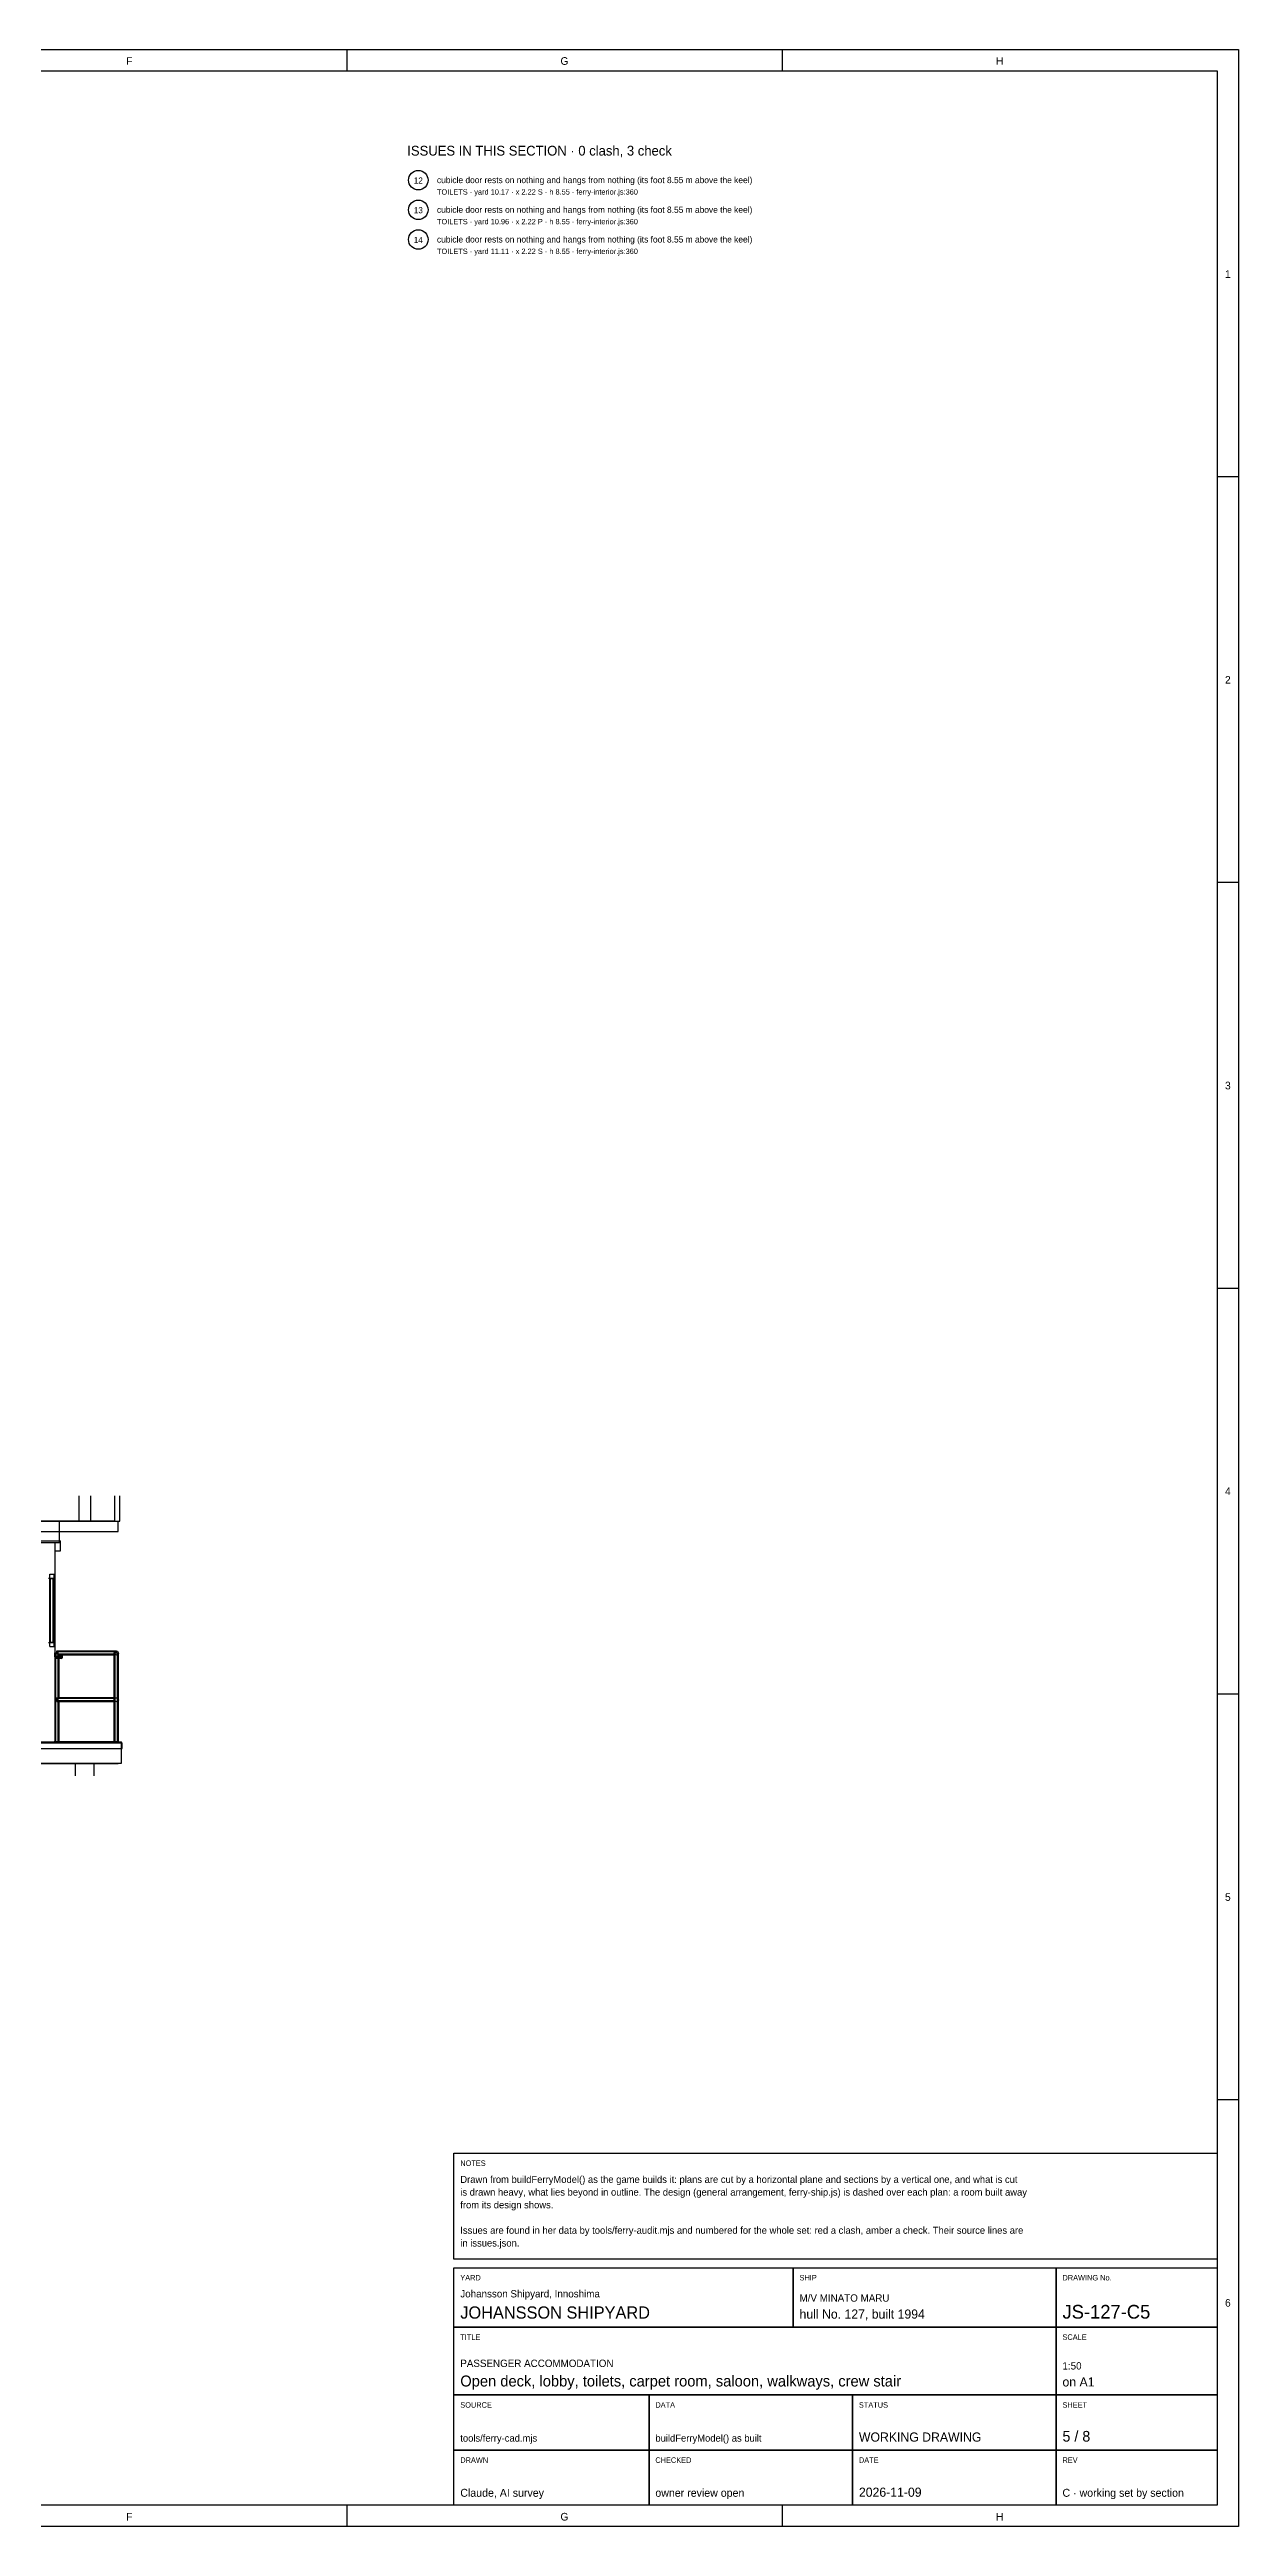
# Model space of a CAD drawing. Extents: x 5 to 836, y 5 to 589.
# Drawn here: x 556 to 836, y 5 to 589 of the extents above; entities that cross this region are included whole.
import ezdxf
from ezdxf.enums import TextEntityAlignment as Align

# ---------------------------------------------------------------- set-up
doc = ezdxf.new("R2010")
doc.units = 0
doc.linetypes.add('DASHED', pattern=[4.5, 3, -1.5])
for name, color, linetype in [('CHECK', 40, 'CONTINUOUS'), ('CHECK-TEXT', 40, 'CONTINUOUS'), ('CUT', 7, 'CONTINUOUS'), ('DETAIL', 8, 'CONTINUOUS'), ('FRAME', 7, 'CONTINUOUS'), ('MARKING', 4, 'DASHED'), ('OUTLINE', 7, 'CONTINUOUS'), ('TEXT', 7, 'CONTINUOUS'), ('THIN', 7, 'CONTINUOUS')]:
    doc.layers.add(name, color=color, linetype=linetype)

msp = doc.modelspace()

# ---------------------------------------------------------------- linework, layer by layer
at = {"layer": 'CHECK'}
for centre in [(642.6, 558.2), (642.6, 551.2), (642.6, 544.2)]:
    msp.add_circle(centre, 2.3, dxfattribs=at)
at = {"layer": 'CUT'}
for p, q in [((571, 242), (571, 248)), ((572.2, 242), (572.2, 248)), ((405.8, 242), (572.2, 242)), ((406.2, 239.6), (571.8, 239.6)), ((407, 242.12), (571, 242.12)), ((407, 242.02), (571, 242.02)), ((558, 237), (558, 242)), ((571.8, 239.6), (571.8, 242)), ((420, 237), (558, 237)), ((557, 228.58), (557, 237)), ((555.4, 228.58), (557, 228.58)), ((555.7, 229.5), (556.7, 229.5)), ((555.7, 228.5), (555.7, 229.5)), ((555.7, 228.5), (556.7, 228.5)), ((555.9, 213.5), (555.9, 228.5)), ((556.5, 213.5), (556.5, 228.5)), ((556.7, 228.5), (556.7, 229.5)), ((555.4, 213.42), (557, 213.42)), ((555.7, 213.5), (556.7, 213.5)), ((555.7, 212.5), (555.7, 213.5)), ((555.7, 212.5), (556.7, 212.5)), ((556.7, 212.5), (556.7, 213.5)), ((557, 190), (557, 213.42)), ((558.09, 210.18), (558.4, 210.36)), ((558.4, 210.36), (558.71, 210.18)), ((570.92, 210.85), (571.11, 211.4)), ((570.92, 210.85), (571.4, 210.5)), ((571.11, 211.4), (571.69, 211.4)), ((571.4, 210.5), (571.88, 210.85)), ((571.69, 211.4), (571.88, 210.85)), ((558.09, 209.82), (558.09, 210.18)), ((558.09, 209.82), (558.4, 209.64)), ((558.4, 209.64), (558.71, 209.82)), ((558.71, 209.82), (558.71, 210.18)), ((570.92, 199.85), (571.11, 200.4)), ((570.92, 199.85), (571.4, 199.5)), ((571.11, 200.4), (571.69, 200.4)), ((571.4, 199.5), (571.88, 199.85)), ((571.69, 200.4), (571.88, 199.85)), ((405.4, 190), (572.6, 190)), ((557, 190.1), (571, 190.1)), ((571, 190), (571, 190.08)), ((572.6, 185), (572.6, 190)), ((405.4, 185), (572.6, 185)), ((544.8, 184.9), (571.8, 184.9)), ((571.8, 184.9), (571.8, 184.98))]:
    msp.add_line(p, q, dxfattribs=at)
at = {"layer": 'DETAIL'}
for p, q in [((562.6, 242), (562.6, 248)), ((565.4, 242), (565.4, 248)), ((571, 242), (571, 248)), ((572.2, 242), (572.2, 248)), ((405.8, 242), (572.2, 242)), ((406.2, 239.6), (571.8, 239.6)), ((558, 237), (558, 239.78)), ((571.8, 239.6), (571.8, 242)), ((419.8, 237.4), (558.2, 237.4)), ((420, 237), (558, 237)), ((556.8, 235), (558.2, 235)), ((557, 190), (557, 237)), ((558.2, 235), (558.2, 237.4)), ((555.4, 228.58), (557, 228.58)), ((555.7, 229.5), (556.7, 229.5)), ((555.7, 212.5), (555.7, 229.5)), ((555.7, 228.5), (556.7, 228.5)), ((555.9, 213.5), (555.9, 228.5)), ((556.5, 213.5), (556.5, 228.5)), ((556.7, 212.5), (556.7, 229.5)), ((555.4, 213.42), (557, 213.42)), ((555.7, 213.5), (556.7, 213.5)), ((555.7, 212.5), (556.7, 212.5)), ((556.92, 211), (557.78, 211)), ((556.92, 210.03), (556.92, 211)), ((557, 210.28), (558.4, 210.28)), ((557.11, 190), (557.11, 211)), ((557.4, 211.48), (571.4, 211.48)), ((557.4, 210.62), (557.4, 211.48)), ((557.4, 211.29), (571.4, 211.29)), ((557.4, 210.71), (571.12, 210.71)), ((557.68, 210.52), (571.12, 210.52)), ((557.69, 190), (557.69, 211)), ((557.88, 200.29), (557.88, 210.72)), ((558.09, 210.18), (558.4, 210.36)), ((558.4, 210.36), (558.71, 210.18)), ((558.4, 209.72), (558.4, 210.28)), ((570.92, 210.85), (571.11, 211.4)), ((570.92, 211), (571.88, 211)), ((570.92, 190), (570.92, 211)), ((570.92, 210.85), (571.11, 210.71)), ((571.11, 211.4), (571.69, 211.4)), ((571.11, 190), (571.11, 211)), ((571.4, 210.82), (571.4, 211.48)), ((571.69, 211.4), (571.88, 210.85)), ((571.69, 190), (571.69, 211)), ((571.69, 210.71), (571.88, 210.85)), ((571.88, 190), (571.88, 211)), ((557, 210), (558.4, 210)), ((557, 209.72), (558.4, 209.72)), ((558.09, 209.82), (558.09, 210.18)), ((558.09, 209.82), (558.4, 209.64)), ((558.4, 209.64), (558.71, 209.82)), ((558.71, 209.82), (558.71, 210.18)), ((557.4, 199.52), (557.4, 200.48)), ((557.4, 200.29), (571.12, 200.29)), ((557.4, 199.71), (571.12, 199.71)), ((557.4, 199.52), (571.12, 199.52)), ((557.68, 200.48), (571.12, 200.48)), ((557.88, 190), (557.88, 199.74)), ((570.92, 199.85), (571.11, 200.4)), ((570.92, 199.85), (571.11, 199.71)), ((571.69, 200.4), (571.88, 199.85)), ((571.69, 199.71), (571.88, 199.85)), ((405.2, 189.8), (572.8, 189.8)), ((405.2, 188.4), (572.8, 188.4)), ((405.4, 190), (572.6, 190)), ((556.92, 190), (556.92, 190.14)), ((557.4, 190), (557.4, 190.14)), ((571.4, 190), (571.4, 190.14)), ((572.6, 185), (572.6, 190)), ((572.8, 188.4), (572.8, 189.8)), ((405.4, 185), (572.6, 185))]:
    msp.add_line(p, q, dxfattribs=at)
at = {"layer": 'FRAME'}
for p, q in [((10, 584), (831, 584)), ((831, 584), (831, 10)), ((651, 66), (831, 66)), ((651, 10), (651, 66)), ((831, 66), (831, 10)), ((831, 10), (10, 10)), ((831, 10), (651, 10))]:
    msp.add_line(p, q, dxfattribs=at)
at = {"layer": 'MARKING'}
for p, q in [((407, 242.12), (571, 242.12)), ((407, 242.02), (571, 242.02)), ((571, 242.02), (571, 242.12)), ((557, 190.1), (571, 190.1)), ((557, 190), (557, 190.1)), ((557, 190), (571, 190)), ((571, 190), (571, 190.1)), ((544.8, 185), (571.8, 185)), ((544.8, 184.9), (571.8, 184.9)), ((571.8, 184.9), (571.8, 185))]:
    msp.add_line(p, q, dxfattribs=at)
at = {"layer": 'OUTLINE'}
for p, q in [((561.8, 182), (561.8, 185)), ((566.2, 182), (566.2, 185))]:
    msp.add_line(p, q, dxfattribs=at)
at = {"layer": 'THIN'}
for p, q in [((5, 589), (836, 589)), ((625.75, 589), (625.75, 584)), ((728.38, 589), (728.38, 584)), ((836, 589), (836, 5)), ((831, 488.33), (836, 488.33)), ((831, 392.67), (836, 392.67)), ((831, 297), (836, 297)), ((831, 201.33), (836, 201.33)), ((831, 105.67), (836, 105.67)), ((651, 93), (831, 93)), ((651, 68), (651, 93)), ((831, 93), (831, 68)), ((831, 68), (651, 68)), ((651, 66), (731, 66)), ((651, 52), (651, 66)), ((731, 66), (731, 52)), ((731, 66), (793, 66)), ((731, 52), (731, 66)), ((793, 66), (793, 52)), ((793, 66), (831, 66)), ((793, 52), (793, 66)), ((831, 66), (831, 52)), ((731, 52), (651, 52)), ((651, 52), (793, 52)), ((651, 36), (651, 52)), ((793, 52), (731, 52)), ((831, 52), (793, 52)), ((793, 52), (793, 36)), ((793, 52), (831, 52)), ((793, 36), (793, 52)), ((831, 52), (831, 36)), ((793, 36), (651, 36)), ((651, 36), (697, 36)), ((651, 23), (651, 36)), ((697, 36), (697, 23)), ((697, 36), (745, 36)), ((697, 23), (697, 36)), ((745, 36), (745, 23)), ((745, 36), (793, 36)), ((745, 23), (745, 36)), ((831, 36), (793, 36)), ((793, 36), (793, 23)), ((793, 36), (831, 36)), ((793, 23), (793, 36)), ((831, 36), (831, 23)), ((697, 23), (651, 23)), ((651, 23), (697, 23)), ((651, 10), (651, 23)), ((745, 23), (697, 23)), ((697, 23), (697, 10)), ((697, 23), (745, 23)), ((697, 10), (697, 23)), ((793, 23), (745, 23)), ((745, 23), (745, 10)), ((745, 23), (793, 23)), ((745, 10), (745, 23)), ((831, 23), (793, 23)), ((793, 23), (793, 10)), ((793, 23), (831, 23)), ((793, 10), (793, 23)), ((831, 23), (831, 10)), ((625.75, 10), (625.75, 5)), ((697, 10), (651, 10)), ((745, 10), (697, 10)), ((728.38, 10), (728.38, 5)), ((793, 10), (745, 10)), ((831, 10), (793, 10)), ((836, 5), (5, 5))]:
    msp.add_line(p, q, dxfattribs=at)

# ---------------------------------------------------------------- texts
at = {"layer": 'CHECK-TEXT'}
for s, p in [('12', (642.6, 557.4)), ('13', (642.6, 550.4)), ('14', (642.6, 543.4))]:
    msp.add_text(s, height=1.44, dxfattribs=at).set_placement(p, align=Align.CENTER)
for s, p in [('TOILETS · yard 10.17 · x 2.22 S · h 8.55 · ferry-interior.js:360', (647, 554.8)), ('TOILETS · yard 10.96 · x 2.22 P · h 8.55 · ferry-interior.js:360', (647, 547.8)), ('TOILETS · yard 11.11 · x 2.22 S · h 8.55 · ferry-interior.js:360', (647, 540.8))]:
    msp.add_text(s, height=1.26, dxfattribs=at).set_placement(p)
at = {"layer": 'TEXT'}
for s, p in [('F', (574.44, 585.4)), ('G', (677.06, 585.4)), ('H', (779.69, 585.4)), ('1', (833.5, 535.17)), ('2', (833.5, 439.5)), ('3', (833.5, 343.83)), ('4', (833.5, 248.17)), ('5', (833.5, 152.5)), ('6', (833.5, 56.83)), ('F', (574.44, 6.4)), ('G', (677.06, 6.4)), ('H', (779.69, 6.4))]:
    msp.add_text(s, height=1.8, dxfattribs=at).set_placement(p, align=Align.CENTER)
for s, height, p in [('ISSUES IN THIS SECTION · 0 clash, 3 check', 2.3, (640, 564)), ('cubicle door rests on nothing and hangs from nothing (its foot 8.55 m above the keel)', 1.48, (647, 557.5)), ('cubicle door rests on nothing and hangs from nothing (its foot 8.55 m above the keel)', 1.48, (647, 550.5)), ('cubicle door rests on nothing and hangs from nothing (its foot 8.55 m above the keel)', 1.48, (647, 543.5)), ('NOTES', 1.3, (652.5, 90)), ('Drawn from buildFerryModel() as the game builds it: plans are cut by a horizontal plane and sections by a vertical one, and what is cut', 1.66, (652.5, 86)), ('is drawn heavy, what lies beyond in outline. The design (general arrangement, ferry-ship.js) is dashed over each plan: a room built away', 1.66, (652.5, 83)), ('from its design shows.', 1.66, (652.5, 80)), ('in issues.json.', 1.66, (652.5, 71)), ('Issues are found in her data by tools/ferry-audit.mjs and numbered for the whole set: red a clash, amber a check. Their source lines are', 1.66, (652.5, 74)), ('YARD', 1.3, (652.5, 63)), ('SHIP', 1.3, (732.5, 63)), ('DRAWING No.', 1.3, (794.5, 63)), ('Johansson Shipyard, Innoshima', 1.73, (652.5, 59)), ('M/V MINATO MARU', 1.73, (732.5, 58)), ('JOHANSSON SHIPYARD', 2.88, (652.5, 54)), ('hull No. 127, built 1994', 2.16, (732.5, 54)), ('JS-127-C5', 3.24, (794.5, 54)), ('TITLE', 1.3, (652.5, 49)), ('SCALE', 1.3, (794.5, 49)), ('PASSENGER ACCOMMODATION', 1.73, (652.5, 42.6)), ('1:50', 1.73, (794.5, 42)), ('Open deck, lobby, toilets, carpet room, saloon, walkways, crew stair', 2.59, (652.5, 38)), ('on A1', 2.16, (794.5, 38)), ('SOURCE', 1.3, (652.5, 33)), ('DATA', 1.3, (698.5, 33)), ('STATUS', 1.3, (746.5, 33)), ('SHEET', 1.3, (794.5, 33)), ('tools/ferry-cad.mjs', 1.66, (652.5, 25)), ('buildFerryModel() as built', 1.66, (698.5, 25)), ('WORKING DRAWING', 2.16, (746.5, 25)), ('5 / 8', 2.52, (794.5, 25)), ('DRAWN', 1.3, (652.5, 20)), ('CHECKED', 1.3, (698.5, 20)), ('DATE', 1.3, (746.5, 20)), ('REV', 1.3, (794.5, 20)), ('Claude, AI survey', 1.87, (652.5, 12)), ('owner review open', 1.87, (698.5, 12)), ('2026-11-09', 2.16, (746.5, 12)), ('C · working set by section', 1.87, (794.5, 12))]:
    msp.add_text(s, height=height, dxfattribs=at).set_placement(p)

doc.saveas('drawing.dxf')
